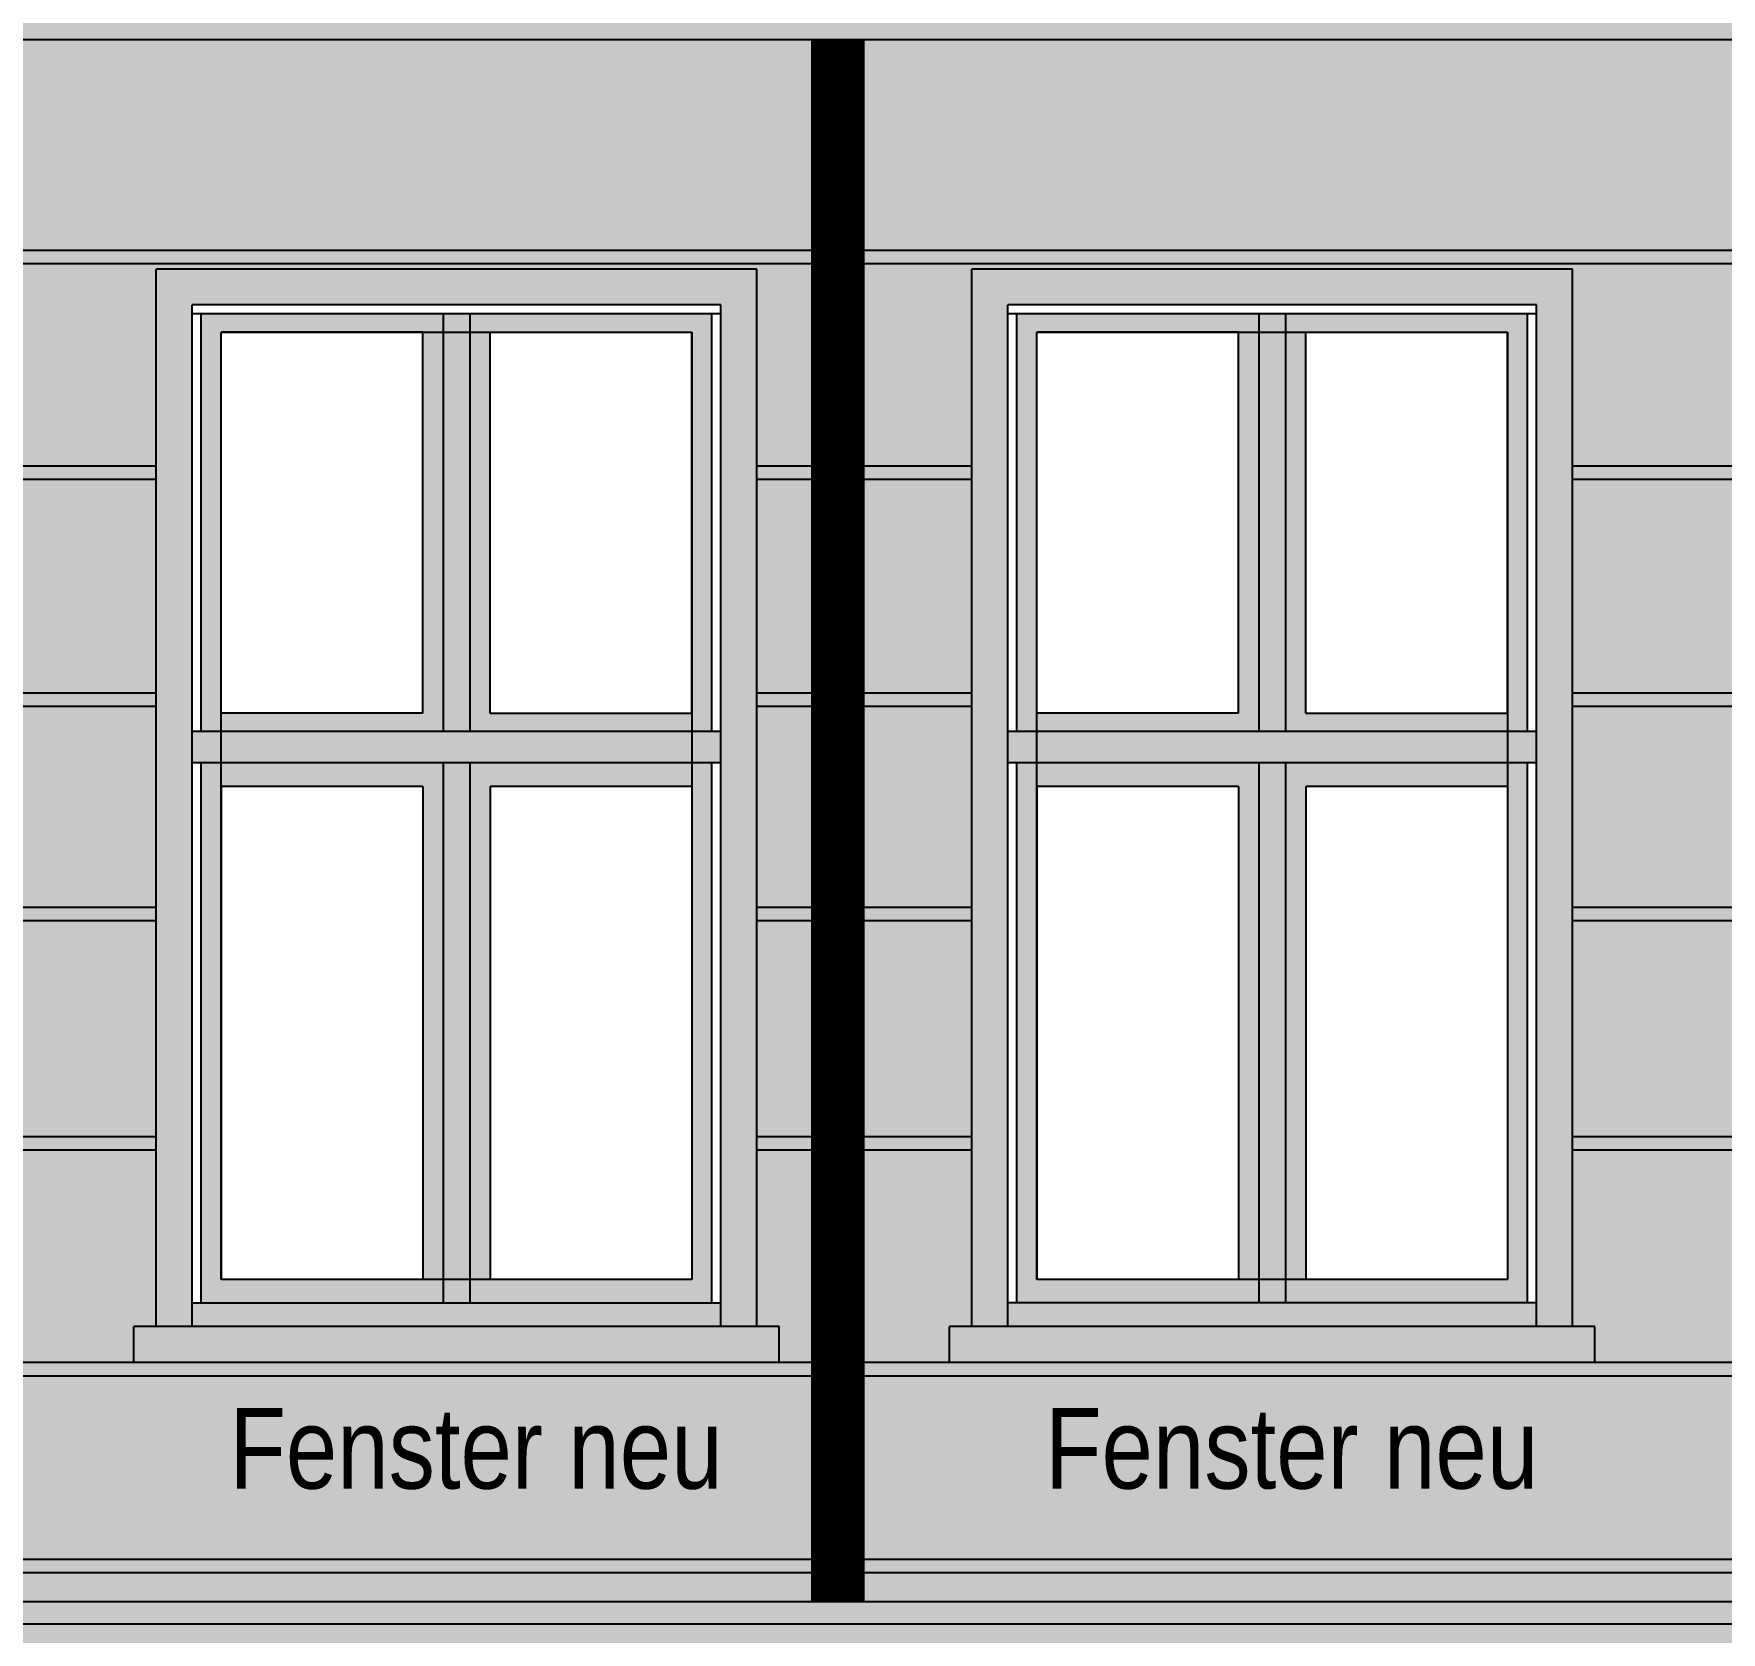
# Model space of a CAD drawing. Header units: metres. Extents: x 11 to 190, y 38 to 70.
# Drawn here: x 81.967 to 85.732, y 43.417 to 46.984 of the extents above; entities that cross this region are included whole.
import ezdxf
from ezdxf.enums import TextEntityAlignment as Align

# ---------------------------------------------------------------- set-up
doc = ezdxf.new("R2010")
doc.units = ezdxf.units.M
doc.header["$LTSCALE"] = 0.01
doc.header["$XCLIPFRAME"] = 2
doc.linetypes.add('AUSGEZOGEN', pattern=[1000, 1000, 0])
for name, color, linetype in [('A_Fensterrahmen', 1, 'CONTINUOUS'), ('A_Glasbild', 7, 'CONTINUOUS'), ('A_regenrinne', 252, 'CONTINUOUS'), ('A_Schraff_Fensterrahmen', 255, 'CONTINUOUS'), ('A_Schraff_Gewaende', 23, 'CONTINUOUS'), ('A_Schraff_Paneel', 14, 'CONTINUOUS'), ('A_Schraff_Sims', 17, 'CONTINUOUS'), ('A_TEXT', 2, 'CONTINUOUS'), ('FASSADE', 7, 'AUSGEZOGEN'), ('FASSADE_STRUKTUR', 8, 'AUSGEZOGEN')]:
    doc.layers.add(name, color=color, linetype=linetype)
doc.styles.add('arial-n', font='ARIALN.TTF')
picture_1 = doc.add_image_def('image1.jpg', size_in_pixel=(60, 84))

msp = doc.modelspace()

# ---------------------------------------------------------------- hatches: boundary and pattern name
at = {"layer": 'A_Schraff_Fensterrahmen'}
h = msp.add_hatch(color=256, dxfattribs=at)
h.paths.add_polyline_path([(82.8798, 46.3587), (82.3398, 46.3587), (82.3398, 45.4268), (82.8798, 45.4268)])
h.paths.add_polyline_path([(82.8348, 46.3177), (82.8348, 45.4677), (82.3848, 45.4677), (82.3848, 46.3177)], flags=16)
h.paths.add_polyline_path([(83.4798, 46.3587), (82.9398, 46.3587), (82.9398, 45.4268), (83.4798, 45.4268)])
h.paths.add_polyline_path([(83.4348, 46.3177), (83.4348, 45.4677), (82.9848, 45.4677), (82.9848, 46.3177)], flags=16)
h.paths.add_polyline_path([(82.8798, 45.3567), (82.3398, 45.3567), (82.3398, 44.1513), (82.8798, 44.1513)])
h.paths.add_polyline_path([(82.8348, 45.304), (82.8348, 44.204), (82.3848, 44.204), (82.3848, 45.304)], flags=16)
h.paths.add_polyline_path([(83.4798, 45.3567), (82.9398, 45.3567), (82.9398, 44.1513), (83.4798, 44.1513)])
h.paths.add_polyline_path([(83.4348, 45.304), (83.4348, 44.204), (82.9848, 44.204), (82.9848, 45.304)], flags=16)
h = msp.add_hatch(color=256, dxfattribs=at)
h.paths.add_polyline_path([(82.9398, 46.3587), (82.8798, 46.3587), (82.8798, 45.4268), (82.9398, 45.4268)])
h.paths.add_polyline_path([(82.9398, 45.3567), (82.8798, 45.3567), (82.8798, 44.1513), (82.9398, 44.1513)])
h = msp.add_hatch(color=256, dxfattribs=at)
h.paths.add_polyline_path([(84.6999, 46.3588), (84.1599, 46.3588), (84.1599, 45.4268), (84.6999, 45.4268)])
h.paths.add_polyline_path([(84.6549, 46.3178), (84.6549, 45.4678), (84.2049, 45.4678), (84.2049, 46.3178)], flags=16)
h.paths.add_polyline_path([(85.2999, 46.3588), (84.7599, 46.3588), (84.7599, 45.4268), (85.2999, 45.4268)])
h.paths.add_polyline_path([(85.2549, 46.3178), (85.2549, 45.4678), (84.8049, 45.4678), (84.8049, 46.3178)], flags=16)
h.paths.add_polyline_path([(84.6999, 45.3568), (84.1599, 45.3568), (84.1599, 44.1514), (84.6999, 44.1514)])
h.paths.add_polyline_path([(84.6549, 45.3041), (84.6549, 44.2041), (84.2049, 44.2041), (84.2049, 45.3041)], flags=16)
h.paths.add_polyline_path([(85.2999, 45.3568), (84.7599, 45.3568), (84.7599, 44.1514), (85.2999, 44.1514)])
h.paths.add_polyline_path([(85.2549, 45.3041), (85.2549, 44.2041), (84.8049, 44.2041), (84.8049, 45.3041)], flags=16)
h = msp.add_hatch(color=256, dxfattribs=at)
h.paths.add_polyline_path([(84.7599, 46.3588), (84.6999, 46.3588), (84.6999, 45.4268), (84.7599, 45.4268)])
h.paths.add_polyline_path([(84.7599, 45.3568), (84.6999, 45.3568), (84.6999, 44.1514), (84.7599, 44.1514)])
h = msp.add_hatch(color=256, dxfattribs=at)
h.paths.add_polyline_path([(83.4998, 44.1513), (82.3198, 44.1513), (82.3198, 44.0987), (83.4998, 44.0987)])
h.paths.add_polyline_path([(83.4998, 45.4268), (82.3198, 45.4268), (82.3198, 45.3567), (83.4998, 45.3567)])
h = msp.add_hatch(color=256, dxfattribs=at)
h.paths.add_polyline_path([(85.3199, 44.1514), (84.1399, 44.1514), (84.1399, 44.0988), (85.3199, 44.0988)])
h.paths.add_polyline_path([(85.3199, 45.4268), (84.1399, 45.4268), (84.1399, 45.3568), (85.3199, 45.3568)])
at = {"layer": 'A_Schraff_Gewaende'}
h = msp.add_hatch(color=256, dxfattribs=at)
h.paths.add_polyline_path([(83.5798, 46.4587), (82.2398, 46.4587), (82.2398, 44.0987), (82.3198, 44.0987), (82.3198, 46.3787), (83.4998, 46.3787), (83.4998, 44.0987), (83.5798, 44.0987)])
h.paths.add_polyline_path([(83.6298, 44.0987), (83.5798, 44.0987), (82.1898, 44.0987), (82.1898, 44.0187), (83.6298, 44.0187)])
h = msp.add_hatch(color=256, dxfattribs=at)
h.paths.add_polyline_path([(85.3999, 46.4588), (84.0599, 46.4588), (84.0599, 44.0988), (84.1399, 44.0988), (84.1399, 46.3788), (85.3199, 46.3788), (85.3199, 44.0988), (85.3999, 44.0988)])
h.paths.add_polyline_path([(85.4499, 44.0988), (85.3999, 44.0988), (84.0099, 44.0988), (84.0099, 44.0188), (85.4499, 44.0188)])
at = {"layer": 'A_Schraff_Paneel'}
h = msp.add_hatch(color=256, dxfattribs=at)
h.paths.add_polyline_path([(59.2, 46.9703), (59.2, 43.4844), (110.3894, 43.4844), (116.8374, 43.4842), (116.8374, 46.9701)])
h.paths.add_polyline_path([(106.5637, 44.0188), (106.5637, 44.0988), (106.6137, 44.0988), (106.6137, 46.4588), (107.9537, 46.4588), (107.9537, 44.0988), (108.0037, 44.0988), (108.0037, 44.0188)], flags=16)
h.paths.add_polyline_path([(104.6616, 44.0188), (104.6616, 44.0988), (104.7116, 44.0988), (104.7116, 46.4588), (106.0516, 46.4588), (106.0516, 44.0988), (106.1016, 44.0988), (106.1016, 44.0188)], flags=16)
h.paths.add_polyline_path([(102.7499, 44.0188), (102.7499, 44.0988), (102.7999, 44.0988), (102.7999, 46.4588), (104.1399, 46.4588), (104.1399, 44.0988), (104.1899, 44.0988), (104.1899, 44.0188)], flags=16)
h.paths.add_polyline_path([(100.89, 44.0188), (100.89, 44.0988), (100.94, 44.0988), (100.94, 46.4588), (102.28, 46.4588), (102.28, 44.0988), (102.33, 44.0988), (102.33, 44.0188)], flags=16)
h.paths.add_polyline_path([(99.0201, 44.0188), (99.0201, 44.0988), (99.0701, 44.0988), (99.0701, 46.4588), (100.4101, 46.4588), (100.4101, 44.0988), (100.4601, 44.0988), (100.4601, 44.0188)], flags=16)
h.paths.add_polyline_path([(97.1502, 44.0187), (97.1502, 44.0987), (97.2002, 44.0987), (97.2002, 46.4587), (98.5402, 46.4587), (98.5402, 44.0987), (98.5902, 44.0987), (98.5902, 44.0187)], flags=16)
h.paths.add_polyline_path([(95.3004, 44.0187), (95.3004, 44.0987), (95.3504, 44.0987), (95.3504, 46.4587), (96.6904, 46.4587), (96.6904, 44.0987), (96.7404, 44.0987), (96.7404, 44.0187)], flags=16)
h.paths.add_polyline_path([(93.4405, 44.0187), (93.4405, 44.0987), (93.4905, 44.0987), (93.4905, 46.4587), (94.8305, 46.4587), (94.8305, 44.0987), (94.8805, 44.0987), (94.8805, 44.0187)], flags=16)
h.paths.add_polyline_path([(91.5592, 44.0187), (91.5592, 44.0987), (91.6092, 44.0987), (91.6092, 46.4587), (92.9492, 46.4587), (92.9492, 44.0987), (92.9992, 44.0987), (92.9992, 44.0187)], flags=16)
h.paths.add_polyline_path([(89.6843, 44.0187), (89.6843, 44.0987), (89.7343, 44.0987), (89.7343, 46.4587), (91.0743, 46.4587), (91.0743, 44.0987), (91.1243, 44.0987), (91.1243, 44.0187)], flags=16)
h.paths.add_polyline_path([(87.8194, 44.0187), (87.8194, 44.0987), (87.8694, 44.0987), (87.8694, 46.4587), (89.2094, 46.4587), (89.2094, 44.0987), (89.2594, 44.0987), (89.2594, 44.0187)], flags=16)
h.paths.add_polyline_path([(85.9495, 44.0187), (85.9495, 44.0987), (85.9995, 44.0987), (85.9995, 46.4587), (87.3395, 46.4587), (87.3395, 44.0987), (87.3895, 44.0987), (87.3895, 44.0187)], flags=16)
h.paths.add_polyline_path([(84.0099, 44.0188), (84.0099, 44.0988), (84.0599, 44.0988), (84.0599, 46.4588), (85.3999, 46.4588), (85.3999, 44.0988), (85.4499, 44.0988), (85.4499, 44.0188)], flags=16)
h.paths.add_polyline_path([(82.1898, 44.0187), (82.1898, 44.0987), (82.2398, 44.0987), (82.2398, 46.4587), (83.5798, 46.4587), (83.5798, 44.0987), (83.6298, 44.0987), (83.6298, 44.0187)], flags=16)
h.paths.add_polyline_path([(80.3499, 44.0187), (80.3499, 44.0987), (80.3999, 44.0987), (80.3999, 46.4587), (81.7399, 46.4587), (81.7399, 44.0987), (81.7899, 44.0987), (81.7899, 44.0187)], flags=16)
h.paths.add_polyline_path([(78.48, 44.0187), (78.48, 44.0987), (78.53, 44.0987), (78.53, 46.4587), (79.87, 46.4587), (79.87, 44.0987), (79.92, 44.0987), (79.92, 44.0187)], flags=16)
h.paths.add_polyline_path([(76.6301, 44.0187), (76.6301, 44.0987), (76.6801, 44.0987), (76.6801, 46.4587), (78.0201, 46.4587), (78.0201, 44.0987), (78.0701, 44.0987), (78.0701, 44.0187)], flags=16)
h.paths.add_polyline_path([(74.7702, 44.0187), (74.7702, 44.0987), (74.8202, 44.0987), (74.8202, 46.4587), (76.1602, 46.4587), (76.1602, 44.0987), (76.2102, 44.0987), (76.2102, 44.0187)], flags=16)
h.paths.add_polyline_path([(72.8904, 44.0187), (72.8904, 44.0987), (72.9404, 44.0987), (72.9404, 46.4587), (74.2804, 46.4587), (74.2804, 44.0987), (74.3304, 44.0987), (74.3304, 44.0187)], flags=16)
h.paths.add_polyline_path([(71.0105, 44.0187), (71.0105, 44.0987), (71.0605, 44.0987), (71.0605, 46.4587), (72.4005, 46.4587), (72.4005, 44.0987), (72.4505, 44.0987), (72.4505, 44.0187)], flags=16)
h.paths.add_polyline_path([(69.1053, 44.0187), (69.1053, 44.0987), (69.1553, 44.0987), (69.1553, 46.4587), (70.4953, 46.4587), (70.4953, 44.0987), (70.5453, 44.0987), (70.5453, 44.0187)], flags=16)
h.paths.add_polyline_path([(67.3304, 44.0187), (67.3304, 44.0987), (67.3804, 44.0987), (67.3804, 46.4587), (68.7204, 46.4587), (68.7204, 44.0987), (68.7704, 44.0987), (68.7704, 44.0187)], flags=16)
h.paths.add_polyline_path([(65.3755, 44.0187), (65.3755, 44.0987), (65.4255, 44.0987), (65.4255, 46.4587), (66.7655, 46.4587), (66.7655, 44.0987), (66.8155, 44.0987), (66.8155, 44.0187)], flags=16)
h.paths.add_polyline_path([(63.5906, 44.0187), (63.5906, 44.0987), (63.6406, 44.0987), (63.6406, 46.4587), (64.9806, 46.4587), (64.9806, 44.0987), (65.0306, 44.0987), (65.0306, 44.0187)], flags=16)
h.paths.add_polyline_path([(61.6463, 44.0187), (61.6463, 44.0987), (61.6963, 44.0987), (61.6963, 46.4587), (63.0363, 46.4587), (63.0363, 44.0987), (63.0863, 44.0987), (63.0863, 44.0187)], flags=16)
at = {"layer": 'A_Schraff_Sims'}
for points in [[(116.6624, 46.9704), (116.6429, 47.0578), (59.001, 47.0578), (59.001, 46.9703)], [(59.18, 43.4844), (59.04, 43.4344), (59.051, 43.3502), (130.1924, 43.3502), (130.2034, 43.4342), (130.0524, 43.4842)]]:
    msp.add_hatch(color=256, dxfattribs=at).paths.add_polyline_path(points)

# ---------------------------------------------------------------- linework, layer by layer
at = {"layer": 'A_Fensterrahmen'}
for p, q in [((83.4998, 46.3587), (82.3198, 46.3587)), ((82.3398, 45.4268), (82.3398, 46.3587)), ((82.8798, 46.3587), (82.8798, 45.4268)), ((82.9398, 46.3587), (82.9398, 45.4268)), ((83.4798, 45.4268), (83.4798, 46.3587)), ((85.3199, 46.3588), (84.1399, 46.3588)), ((84.1599, 45.4268), (84.1599, 46.3588)), ((84.6999, 46.3588), (84.6999, 45.4268)), ((84.7599, 46.3588), (84.7599, 45.4268)), ((85.2999, 45.4268), (85.2999, 46.3588)), ((82.3848, 45.4677), (82.3848, 46.3177)), ((82.8348, 46.3177), (82.3848, 46.3177)), ((82.8348, 45.4677), (82.8348, 46.3177)), ((82.9848, 45.4677), (82.9848, 46.3177)), ((82.9848, 46.3177), (83.4348, 46.3177)), ((83.4348, 45.4677), (83.4348, 46.3177)), ((84.2049, 45.4678), (84.2049, 46.3178)), ((84.6549, 46.3178), (84.2049, 46.3178)), ((84.6549, 45.4678), (84.6549, 46.3178)), ((84.8049, 45.4678), (84.8049, 46.3178)), ((84.8049, 46.3178), (85.2549, 46.3178)), ((85.2549, 45.4678), (85.2549, 46.3178)), ((82.8348, 45.4677), (82.3848, 45.4677)), ((82.9848, 45.4677), (83.4348, 45.4677)), ((84.6549, 45.4678), (84.2049, 45.4678)), ((84.8049, 45.4678), (85.2549, 45.4678)), ((83.4998, 45.4268), (82.3198, 45.4268)), ((85.3199, 45.4268), (84.1399, 45.4268)), ((83.4998, 45.3567), (82.3198, 45.3567)), ((82.3398, 44.1513), (82.3398, 45.3567)), ((82.8798, 45.3567), (82.8798, 44.1513)), ((82.9398, 45.3567), (82.9398, 44.1513)), ((83.4798, 44.1513), (83.4798, 45.3567)), ((85.3199, 45.3568), (84.1399, 45.3568)), ((84.1599, 44.1514), (84.1599, 45.3568)), ((84.6999, 45.3568), (84.6999, 44.1514)), ((84.7599, 45.3568), (84.7599, 44.1514)), ((85.2999, 44.1514), (85.2999, 45.3568)), ((82.3848, 45.304), (82.3848, 44.204)), ((82.8348, 45.304), (82.3848, 45.304)), ((82.8348, 45.304), (82.8348, 44.204)), ((83.4348, 45.304), (82.9848, 45.304)), ((82.9848, 45.304), (82.9848, 44.204)), ((83.4348, 45.304), (83.4348, 44.204)), ((84.2049, 45.3041), (84.2049, 44.2041)), ((84.6549, 45.3041), (84.2049, 45.3041)), ((84.6549, 45.3041), (84.6549, 44.2041)), ((85.2549, 45.3041), (84.8049, 45.3041)), ((84.8049, 45.3041), (84.8049, 44.2041)), ((85.2549, 45.3041), (85.2549, 44.2041)), ((82.8348, 44.204), (82.3848, 44.204)), ((83.4348, 44.204), (82.9848, 44.204)), ((84.6549, 44.2041), (84.2049, 44.2041)), ((85.2549, 44.2041), (84.8049, 44.2041)), ((83.4998, 44.1513), (82.3198, 44.1513)), ((85.3199, 44.1514), (84.1399, 44.1514))]:
    msp.add_line(p, q, dxfattribs=at)
at = {"layer": 'A_regenrinne', "const_width": 0.12}
msp.add_lwpolyline([(83.7608, 46.9703), (83.7608, 43.4844)], dxfattribs=at)
at = {"layer": 'FASSADE'}
for p, q in [((110.5884, 46.9703), (59.001, 46.9703)), ((82.2398, 44.0987), (82.2398, 46.4587)), ((83.5798, 46.4587), (82.2398, 46.4587)), ((83.5798, 44.0987), (83.5798, 46.4587)), ((84.0599, 44.0988), (84.0599, 46.4588)), ((85.3999, 46.4588), (84.0599, 46.4588)), ((85.3999, 44.0988), (85.3999, 46.4588)), ((82.3198, 44.0987), (82.3198, 46.3787)), ((83.4998, 46.3787), (82.3198, 46.3787)), ((83.4998, 44.0987), (83.4998, 46.3787)), ((84.1399, 44.0988), (84.1399, 46.3788)), ((85.3199, 46.3788), (84.1399, 46.3788)), ((85.3199, 44.0988), (85.3199, 46.3788)), ((83.6298, 44.0987), (82.1898, 44.0987)), ((82.1898, 44.0187), (82.1898, 44.0987)), ((83.6298, 44.0187), (83.6298, 44.0987)), ((85.4499, 44.0988), (84.0099, 44.0988)), ((84.0099, 44.0188), (84.0099, 44.0988)), ((85.4499, 44.0188), (85.4499, 44.0988)), ((83.6298, 44.0187), (82.1898, 44.0187)), ((85.4499, 44.0188), (84.0099, 44.0188)), ((116.8374, 43.4844), (59.18, 43.4844)), ((110.5494, 43.4344), (59.04, 43.4344))]:
    msp.add_line(p, q, dxfattribs=at)
at = {"layer": 'FASSADE_STRUKTUR', "color": 2}
for p, q in [((116.8244, 46.5006), (59.2, 46.5006)), ((116.8244, 46.4706), (59.2, 46.4706)), ((82.2398, 46.0192), (81.7399, 46.0192)), ((84.0599, 46.0192), (83.5798, 46.0192)), ((85.9995, 46.0192), (85.3999, 46.0192)), ((82.2398, 45.9892), (81.7399, 45.9892)), ((84.0599, 45.9892), (83.5798, 45.9892)), ((85.9995, 45.9892), (85.3999, 45.9892)), ((82.2398, 45.5125), (81.7399, 45.5125)), ((84.0599, 45.5125), (83.5798, 45.5125)), ((85.9995, 45.5125), (85.3999, 45.5125)), ((82.2398, 45.4825), (81.7399, 45.4825)), ((84.0599, 45.4825), (83.5798, 45.4825)), ((85.9995, 45.4825), (85.3999, 45.4825)), ((82.2398, 45.0344), (81.7399, 45.0344)), ((82.2398, 45.0044), (81.7399, 45.0044)), ((84.0599, 45.0344), (83.5798, 45.0344)), ((84.0599, 45.0044), (83.5798, 45.0044)), ((85.9995, 45.0344), (85.3999, 45.0344)), ((85.9995, 45.0044), (85.3999, 45.0044)), ((82.2398, 44.5222), (81.7399, 44.5222)), ((84.0599, 44.5222), (83.5798, 44.5222)), ((85.9995, 44.5222), (85.3999, 44.5222)), ((82.2398, 44.4922), (81.7399, 44.4922)), ((84.0599, 44.4922), (83.5798, 44.4922)), ((85.9995, 44.4922), (85.3999, 44.4922)), ((116.8244, 44.0184), (59.2, 44.0184)), ((116.8244, 43.9884), (59.2, 43.9884)), ((116.8244, 43.579), (59.2, 43.579)), ((116.8244, 43.549), (59.2, 43.549))]:
    msp.add_line(p, q, dxfattribs=at)

# ---------------------------------------------------------------- texts
at = {"layer": 'A_TEXT', "linetype": 'Continuous', "style": 'arial-n'}
for p in [(82.9534, 43.6831), (84.7735, 43.6832)]:
    msp.add_text('Fenster neu', height=0.18, dxfattribs=at).set_placement(p, align=Align.BOTTOM_CENTER)

# ---------------------------------------------------------------- pictures from other files: only their frames are drawn
at = {"layer": 'A_Glasbild'}
image = msp.add_image(picture_1, insert=(83.9153, 46.3177), size_in_units=(1.5305, 2.1427), rotation=180, dxfattribs=at)
image.set_boundary_path([(18.337, 0.637), (59.5, 83.5)])
image = msp.add_image(picture_1, insert=(85.7354, 46.3178), size_in_units=(1.5305, 2.1427), rotation=180, dxfattribs=at)
image.set_boundary_path([(18.337, 0.637), (59.5, 83.5)])

doc.saveas('drawing.dxf')
